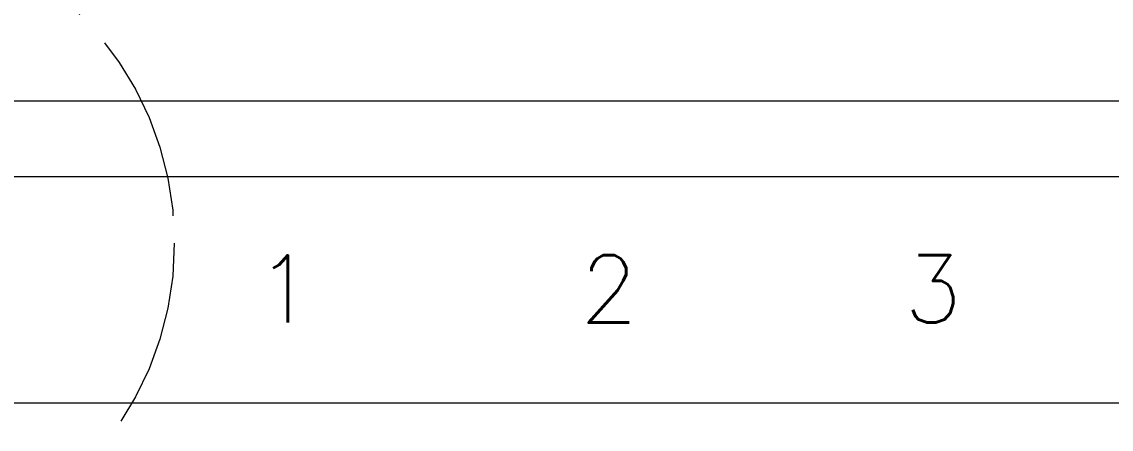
# Model space of a CAD drawing. Header units: millimetres. Extents: x -176 to -53, y -166 to -6.
# Drawn here: x -146.35 to -131.89, y -94.78 to -89.39 of the extents above; entities that cross this region are included whole.
import ezdxf

# ---------------------------------------------------------------- set-up
doc = ezdxf.new("R2010")
doc.units = ezdxf.units.MM
doc.linetypes.add('CENTER', pattern=[2, 1.25, -0.25, 0.25, -0.25])
doc.layers.add('1', color=7, linetype='Continuous', lineweight=18)
doc.layers.add('1D', color=4, linetype='Continuous', lineweight=18)
doc.layers.add('标注', color=4, linetype='Continuous')
doc.styles.add('宋体', font='SimSun.ttf')

msp = doc.modelspace()

# ---------------------------------------------------------------- linework, layer by layer
at = {"layer": '1', "lineweight": 5}
msp.add_line((-75.2178, -94.4391), (-150.7178, -94.4391), dxfattribs=at)
at = {"layer": '1D', "elevation": 0}
msp.add_lwpolyline([(-70.4263, -19.4391), (-151.7121, -19.4391), (-151.7121, -91.4391), (-70.4263, -91.4391)], dxfattribs=at)
at = {"layer": '1D', "color": 1, "lineweight": 5}
msp.add_lwpolyline([(-75.2178, -90.4391), (-147.2178, -90.4391), (-147.2178, -20.4391), (-75.2178, -20.4391)], dxfattribs=at)
at = {"layer": '标注', "color": 2, "linetype": 'CENTER', "lineweight": 5, "ltscale": 2}
msp.add_circle((-148.5981, -92.319), 4.2763, dxfattribs=at)

# ---------------------------------------------------------------- texts
at = {"layer": '标注', "lineweight": 5, "char_height": 0.892857, "attachment_point": 5, "style": '宋体'}
for s, insert in [('{\\Fsimplex|c134;1}', (-142.8559, -92.9271)), ('{\\Fsimplex|c134;2}', (-138.5559, -92.9271)), ('{\\Fsimplex|c134;3}', (-134.2559, -92.9271))]:
    msp.add_mtext(s, dxfattribs=dict(at, insert=insert))

doc.saveas('drawing.dxf')
